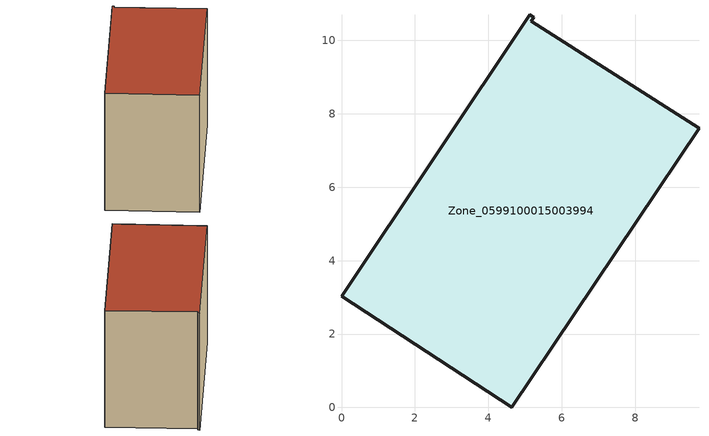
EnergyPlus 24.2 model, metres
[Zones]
Zone_0599100015003994
 floor ground (C_G): 5.17,10.52 9.74,7.6 4.64,0 0,3.03 5.13,10.7 5.24,10.63 z0.74
 wall outside (C_F): 0,3.03 4.64,0 9.74,7.6 5.17,10.52 5.24,10.63 5.13,10.7 0,3.03 z0.74:8.9
 roof outside (C_R): 9.74,7.6 5.17,10.52 5.24,10.63 5.13,10.7 0,3.03 4.64,0 z8.9
[BUILDING]
Pand.0599100015003994: North Axis=0; Terrain=City; Loads Convergence Tolerance Value=0.04; Temperature Convergence Tolerance Value=0.4; Solar Distribution=FullExterior; Maximum Number of Warmup Days=25; Minimum Number of Warmup Days=1
[Site:Location]
Rotterdam.The.Hague.AP_ZH_NLD Design_Conditions: Latitude=51.96; Longitude=4.45; Time Zone=1; Elevation=-4.5
[SITE:GROUNDTEMPERATURE:BUILDINGSURFACE]
18, 18, 18, 18, 18, 18, 18, 18, 18, 18, 18, 18
[MATERIAL] Thermal Absorptance=0.9; Solar Absorptance=0.7; Visible Absorptance=0.7
Name | Roughness | Thickness | Conductivity | Density | Specific Heat
G.TC.1975-1991 | MediumSmooth | 0.15 | 0.288461 | 540 | 1210
F.TC.1975-1991 | Rough | 0.3 | 0.230769 | 1920 | 840
R.TC.1975-1991 | MediumRough | 0.2 | 0.153846 | 1500 | 1000
[CONSTRUCTION]
C_G: G.TC.1975-1991
C_F: F.TC.1975-1991
C_R: R.TC.1975-1991
[ZONE]
Zone_0599100015003994: Type=1; Multiplier=1; Ceiling Height=Autocalculate; Volume=Autocalculate; Floor Area=autocalculate; Part of Total Floor Area=Yes
[ZONEINFILTRATION:DESIGNFLOWRATE]
Infil_Zone_0599100015003994: Zone or ZoneList or Space or SpaceList=Zone_0599100015003994; Schedule=AlwaysOn; Design Flow Rate Calculation Method=Flow/Area; Flow Rate per Floor Area=0.003; Constant Term Coefficient=1; Temperature Term Coefficient=0; Velocity Term Coefficient=0; Velocity Squared Term Coefficient=0
[HVACTEMPLATE:ZONE:IDEALLOADSAIRSYSTEM]
Zone_0599100015003994: Maximum Heating Supply Air Temperature=50; Minimum Cooling Supply Air Temperature=13; Maximum Heating Supply Air Humidity Ratio=0.0156; Minimum Cooling Supply Air Humidity Ratio=0.0077; Heating Limit=NoLimit; Cooling Limit=NoLimit; Dehumidification Control Type=ConstantSensibleHeatRatio; Cooling Sensible Heat Ratio=0.7; Dehumidification Setpoint=60; Humidification Control Type=None; Humidification Setpoint=30; Outdoor Air Method=None; Outdoor Air Flow Rate per Person=0.00944; Outdoor Air Flow Rate per Zone Floor Area=0; Outdoor Air Flow Rate per Zone=0; Demand Controlled Ventilation Type=None; Outdoor Air Economizer Type=NoEconomizer; Heat Recovery Type=None; Sensible Heat Recovery Effectiveness=0.7; Latent Heat Recovery Effectiveness=0.65
[ZONECONTROL:THERMOSTAT]
ThermostatControl_Zone_0599100015003994: Zone or ZoneList=Zone_0599100015003994; Control Type Schedule=DualSetpointControlType; Control 1=Thermostat_Zone_0599100015003994; Temperature Difference Between Cutout And Setpoint=0
[THERMOSTATSETPOINT:DUALSETPOINT]
Thermostat_Zone_0599100015003994: Heating Setpoint Temperature Schedule=HeatingSetpoint_Zone_0599100015003994; Cooling Setpoint Temperature Schedule=CoolingSetpoint_Zone_0599100015003994
[SCHEDULE:COMPACT]
HeatingSetpoint_Zone_0599100015003994: Through: 12/31, For: AllDays, Until: 24:00, 21
CoolingSetpoint_Zone_0599100015003994: Through: 12/31, For: AllDays, Until: 24:00, 24
DualSetpointControlType: Through: 12/31, For: AllDays, Until: 24:00, 4
AlwaysOn: Through: 12/31, For: AllDays, Until: 24:00, 1
